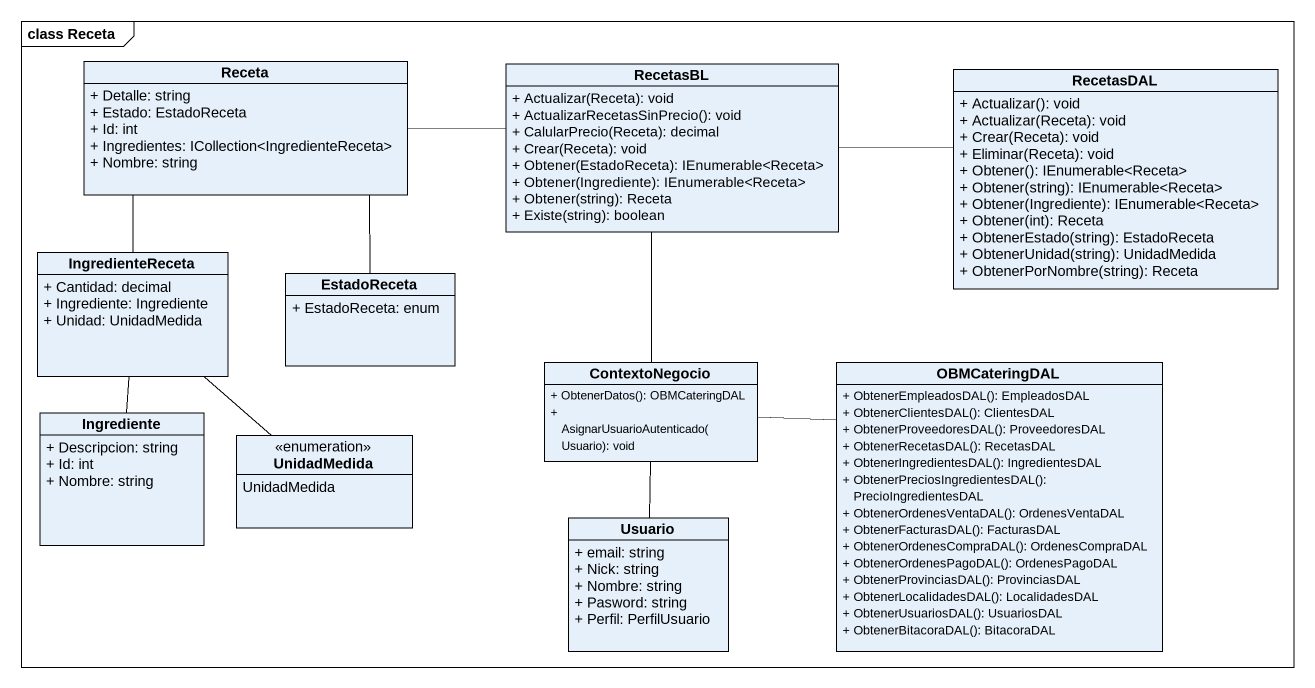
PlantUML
@startuml
mainframe class Receta
hide circle
hide empty members
skinparam classAttributeIconSize 0
class Receta {
  + Detalle: string
  + Estado: EstadoReceta
  + Id: int
  + Ingredientes: ICollection<IngredienteReceta>
  + Nombre: string
}
class RecetasBL {
  + Actualizar(Receta): void
  + ActualizarRecetasSinPrecio(): void
  + CalularPrecio(Receta): decimal
  + Crear(Receta): void
  + Obtener(EstadoReceta): IEnumerable<Receta>
  + Obtener(Ingrediente): IEnumerable<Receta>
  + Obtener(string): Receta
  + Existe(string): boolean
}
class RecetasDAL {
  + Actualizar(): void
  + Actualizar(Receta): void
  + Crear(Receta): void
  + Eliminar(Receta): void
  + Obtener(): IEnumerable<Receta>
  + Obtener(string): IEnumerable<Receta>
  + Obtener(Ingrediente): IEnumerable<Receta>
  + Obtener(int): Receta
  + ObtenerEstado(string): EstadoReceta
  + ObtenerUnidad(string): UnidadMedida
  + ObtenerPorNombre(string): Receta
}
class IngredienteReceta {
  + Cantidad: decimal
  + Ingrediente: Ingrediente
  + Unidad: UnidadMedida
}
class EstadoReceta {
  + EstadoReceta: enum
}
class ContextoNegocio {
  + ObtenerDatos(): OBMCateringDAL
  + AsignarUsuarioAutenticado(Usuario): void
}
class OBMCateringDAL {
  + ObtenerEmpleadosDAL(): EmpleadosDAL
  + ObtenerClientesDAL(): ClientesDAL
  + ObtenerProveedoresDAL(): ProveedoresDAL
  + ObtenerRecetasDAL(): RecetasDAL
  + ObtenerIngredientesDAL(): IngredientesDAL
  + ObtenerPreciosIngredientesDAL(): PrecioIngredientesDAL
  + ObtenerOrdenesVentaDAL(): OrdenesVentaDAL
  + ObtenerFacturasDAL(): FacturasDAL
  + ObtenerOrdenesCompraDAL(): OrdenesCompraDAL
  + ObtenerOrdenesPagoDAL(): OrdenesPagoDAL
  + ObtenerProvinciasDAL(): ProvinciasDAL
  + ObtenerLocalidadesDAL(): LocalidadesDAL
  + ObtenerUsuariosDAL(): UsuariosDAL
  + ObtenerBitacoraDAL(): BitacoraDAL
}
class Ingrediente {
  + Descripcion: string
  + Id: int
  + Nombre: string
}
enum UnidadMedida {
  UnidadMedida
}
class Usuario {
  + email: string
  + Nick: string
  + Nombre: string
  + Pasword: string
  + Perfil: PerfilUsuario
}
Receta -right- RecetasBL
Receta -- IngredienteReceta
Receta -- EstadoReceta
RecetasBL -right- RecetasDAL
RecetasBL -- ContextoNegocio
IngredienteReceta -- Ingrediente
IngredienteReceta -- UnidadMedida
ContextoNegocio -right- OBMCateringDAL
ContextoNegocio -- Usuario
@enduml
